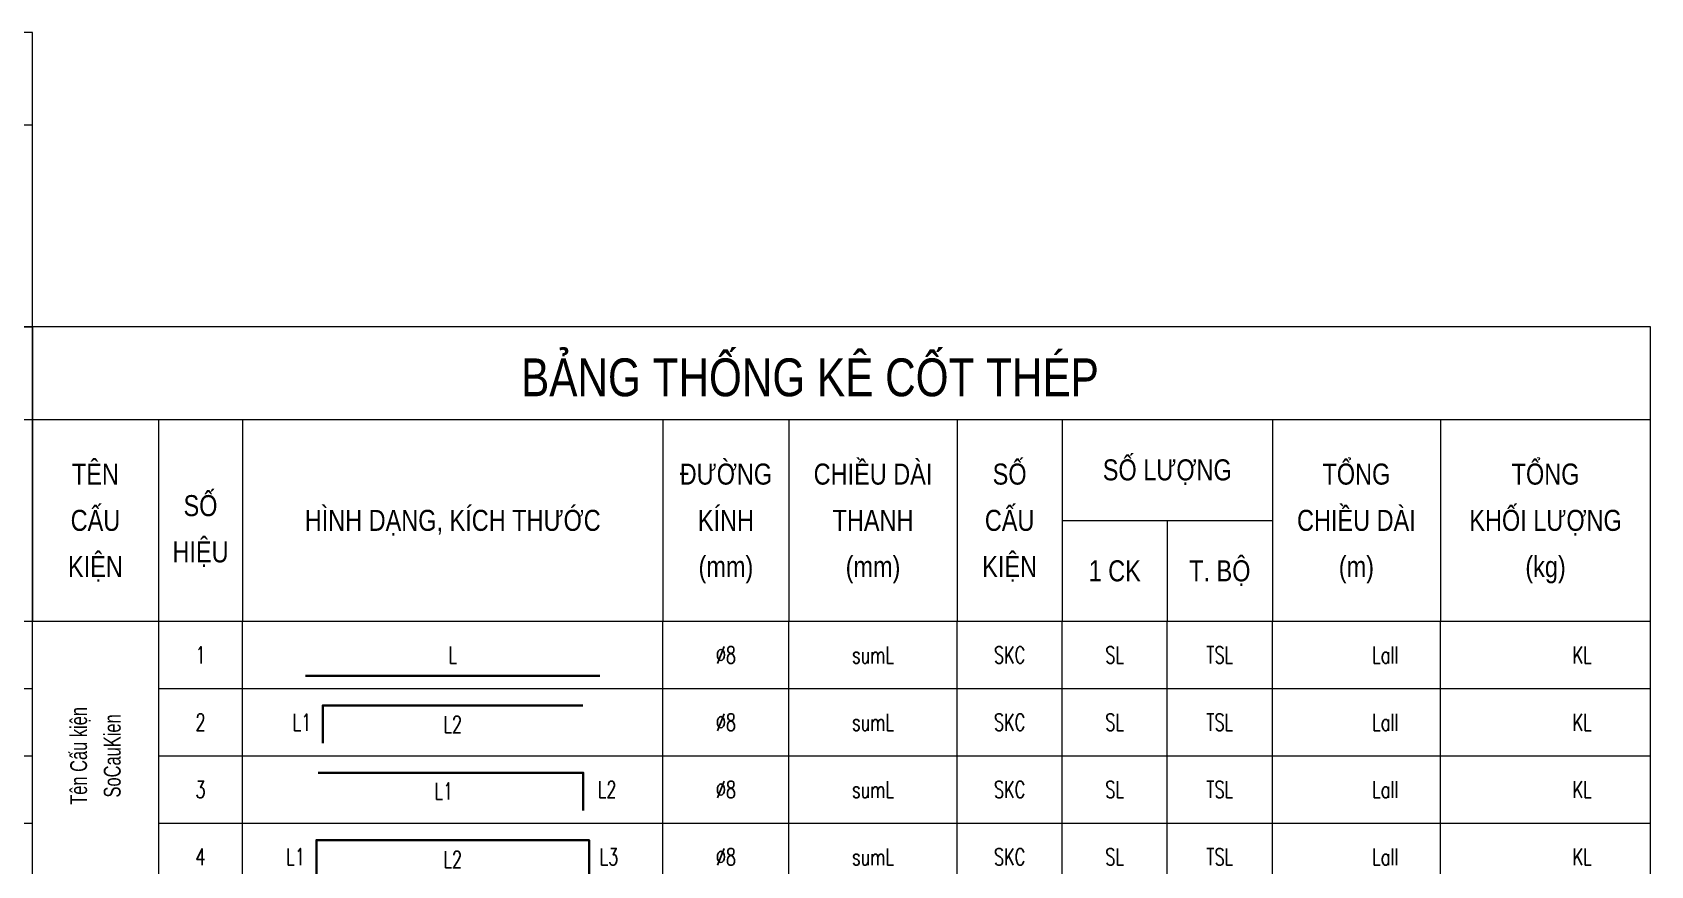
# Model space of a CAD drawing. Header units: millimetres. Extents: x -16234 to 41958, y -634 to 22853.
# Drawn here: x 19809.4 to 20001.9, y 6017.9 to 6117 of the extents above; entities that cross this region are included whole.
import ezdxf
from ezdxf.enums import TextEntityAlignment as Align

# ---------------------------------------------------------------- set-up
doc = ezdxf.new("R2010")
doc.units = ezdxf.units.MM
for name, color, linetype, lineweight in [('DCE_BaoBeTong', 11, 'Continuous', 20), ('Dce_text', 2, 'Continuous', 30), ('DCE_ThepChu', 1, 'Continuous', 35)]:
    doc.layers.add(name, color=color, linetype=linetype, lineweight=lineweight)
doc.styles.add('Dce_Text', font='simplex.shx', dxfattribs={"width": 0.8, "bigfont": 'vtxt.shx'})
doc.styles.add('Dce_Text2', font='arial.ttf', dxfattribs={"width": 0.8})

# ---------------------------------------------------------------- blocks, each defined once
blk = doc.blocks.new('TK3')
at = {"layer": 'DCE_BaoBeTong'}
for p, q in [((0, -8), (0, 0)), ((25, -8), (25, 0)), ((75, -8), (75, 0)), ((90, -8), (90, 0)), ((110, -8), (110, 0)), ((122.5, -8), (122.5, 0)), ((135, -8), (135, 0)), ((147.5, -8), (147.5, 0)), ((167.5, -8), (167.5, 0))]:
    blk.add_line(p, q, dxfattribs=at)
for points in [[(15, -8), (25, -8), (75, -8), (90, -8), (122.5, -8), (135, -8), (147.5, -8), (167.5, -8), (192.5, -8), (192.5, 0)], [(15, 0), (15, -8)]]:
    blk.add_lwpolyline(points, dxfattribs=at)
at = {"layer": 'DCE_ThepChu'}
blk.add_lwpolyline([(65.52, -6.5), (65.52, -2), (33.99, -2)], dxfattribs=at)
at = {"layer": 'DCE_BaoBeTong', "color": 2, "style": 'Dce_Text', "width": 0.7}
blk.add_attdef('TSL', text='', height=2, dxfattribs=at).set_placement((141.25, -4), align=Align.MIDDLE_CENTER)
at = {"layer": 'Dce_text', "color": 2, "style": 'Dce_Text', "width": 0.7, "flags": 4}
for tag, p in [('SH', (20, -4)), ('L1', (48.94, -4.19)), ('DK', (82.5, -4)), ('sumL', (100, -4)), ('SKC', (116.25, -4)), ('SL', (128.75, -4))]:
    blk.add_attdef(tag, text='', height=2, dxfattribs=at).set_placement(p, align=Align.MIDDLE_CENTER)
blk.add_attdef('L2', text='', height=2, dxfattribs=at).set_placement((67.26, -4), align=Align.MIDDLE_LEFT)
for tag, p in [('Lall', (162.5, -4)), ('KL', (185.5, -4))]:
    blk.add_attdef(tag, text='', height=2, dxfattribs=at).set_placement(p, align=Align.MIDDLE_RIGHT)
blk = doc.blocks.new('TK4')
at = {"layer": 'DCE_BaoBeTong'}
for p, q in [((0, -8), (0, 0)), ((25, -8), (25, 0)), ((75, -8), (75, 0)), ((90, -8), (90, 0)), ((110, -8), (110, 0)), ((122.5, -8), (122.5, 0)), ((135, -8), (135, 0)), ((147.5, -8), (147.5, 0)), ((167.5, -8), (167.5, 0))]:
    blk.add_line(p, q, dxfattribs=at)
for points in [[(15, -8), (25, -8), (75, -8), (90, -8), (122.5, -8), (135, -8), (147.5, -8), (167.5, -8), (192.5, -8), (192.5, 0)], [(15, 0), (15, -8)]]:
    blk.add_lwpolyline(points, dxfattribs=at)
at = {"layer": 'DCE_ThepChu'}
blk.add_lwpolyline([(33.78, -6.5), (33.78, -2), (66.22, -2), (66.22, -6.5)], dxfattribs=at)
at = {"layer": 'Dce_text', "color": 2, "style": 'Dce_Text', "width": 0.7, "flags": 4}
for tag, p in [('SH', (20, -4)), ('L2', (50, -4.32)), ('DK', (82.5, -4)), ('sumL', (100, -4)), ('SKC', (116.25, -4)), ('SL', (128.75, -4))]:
    blk.add_attdef(tag, text='', height=2, dxfattribs=at).set_placement(p, align=Align.MIDDLE_CENTER)
for tag, p in [('L1', (32.43, -4)), ('Lall', (162.5, -4)), ('KL', (185.5, -4))]:
    blk.add_attdef(tag, text='', height=2, dxfattribs=at).set_placement(p, align=Align.MIDDLE_RIGHT)
blk.add_attdef('L3', text='', height=2, dxfattribs=at).set_placement((67.48, -4), align=Align.MIDDLE_LEFT)
at = {"layer": 'Dce_text', "color": 2, "style": 'Dce_Text', "width": 0.7}
blk.add_attdef('TSL', text='', height=2, dxfattribs=at).set_placement((141.25, -4), align=Align.MIDDLE_CENTER)
blk = doc.blocks.new('TKTitle')
at = {"layer": 'DCE_BaoBeTong'}
for p, q in [((15, -11), (15, -35)), ((25, -11), (25, -35)), ((75, -11), (75, -35)), ((90, -11), (90, -35)), ((110, -11), (110, -35)), ((122.5, -11), (122.5, -35)), ((147.5, -11), (147.5, -35)), ((167.5, -11), (167.5, -35)), ((122.5, -23), (147.5, -23)), ((135, -23), (135, -35))]:
    blk.add_line(p, q, dxfattribs=at)
for points in [[(0, 0), (0, -11), (0, -35), (15, -35), (25, -35), (75, -35), (90, -35), (122.5, -35), (135, -35), (147.5, -35), (167.5, -35), (192.5, -35), (192.5, -11), (192.5, 0), (0, 0)], [(0, -11), (15, -11), (25, -11), (75, -11), (90, -11), (122.5, -11), (147.5, -11), (167.5, -11), (192.5, -11)]]:
    blk.add_lwpolyline(points, dxfattribs=at)
at = {"style": 'Dce_Text2', "width": 0.8}
for s, height, p in [('BẢNG THỐNG KÊ CỐT THÉP', 4.5, (92.5, -6)), ('SỐ LƯỢNG', 2.5, (135, -17)), ('TÊN', 2.5, (7.5, -17.5)), ('ĐƯỜNG', 2.5, (82.5, -17.5)), ('CHIỀU DÀI', 2.5, (100, -17.5)), ('SỐ', 2.5, (116.25, -17.5)), ('TỔNG', 2.5, (157.5, -17.5)), ('TỔNG', 2.5, (180, -17.5)), ('SỐ', 2.5, (20, -21.25)), ('CẤU', 2.5, (7.5, -23)), ('HÌNH DẠNG, KÍCH THƯỚC', 2.5, (50, -23)), ('KÍNH', 2.5, (82.5, -23)), ('CẤU', 2.5, (116.25, -23)), ('CHIỀU DÀI', 2.5, (157.5, -23)), ('KHỐI LƯỢNG', 2.5, (180, -23)), ('THANH', 2.5, (100, -23)), ('HIỆU', 2.5, (20, -26.75)), ('KIỆN', 2.5, (7.5, -28.5)), ('KIỆN', 2.5, (116.25, -28.5)), ('(mm)', 2.5, (82.5, -28.5)), ('(mm)', 2.5, (100, -28.5)), ('1 CK', 2.5, (128.75, -29)), ('T. BỘ', 2.5, (141.25, -29)), ('(m)', 2.5, (157.5, -28.5)), ('(kg)', 2.5, (180, -28.5))]:
    blk.add_text(s, height=height, dxfattribs=at).set_placement(p, align=Align.MIDDLE_CENTER)
blk = doc.blocks.new('TK2')
at = {"layer": 'DCE_BaoBeTong'}
for p, q in [((0, -8), (0, 0)), ((25, -8), (25, 0)), ((75, -8), (75, 0)), ((90, -8), (90, 0)), ((110, -8), (110, 0)), ((122.5, -8), (122.5, 0)), ((135, -8), (135, 0)), ((147.5, -8), (147.5, 0)), ((167.5, -8), (167.5, 0))]:
    blk.add_line(p, q, dxfattribs=at)
for points in [[(15, -8), (25, -8), (75, -8), (90, -8), (122.5, -8), (135, -8), (147.5, -8), (167.5, -8), (192.5, -8), (192.5, 0)], [(15, 0), (15, -8)]]:
    blk.add_lwpolyline(points, dxfattribs=at)
at = {"layer": 'DCE_ThepChu'}
blk.add_lwpolyline([(34.55, -6.5), (34.55, -2), (65.49, -2)], dxfattribs=at)
at = {"layer": 'Dce_text', "color": 2, "style": 'Dce_Text', "width": 0.7, "flags": 4}
for tag, p in [('SH', (20, -4)), ('L2', (50, -4.26)), ('DK', (82.5, -4)), ('sumL', (100, -4)), ('SKC', (116.25, -4)), ('SL', (128.75, -4))]:
    blk.add_attdef(tag, text='', height=2, dxfattribs=at).set_placement(p, align=Align.MIDDLE_CENTER)
for tag, p in [('L1', (33.18, -4)), ('Lall', (162.5, -4)), ('KL', (185.5, -4))]:
    blk.add_attdef(tag, text='', height=2, dxfattribs=at).set_placement(p, align=Align.MIDDLE_RIGHT)
at = {"layer": 'Dce_text', "color": 2, "style": 'Dce_Text', "width": 0.7}
blk.add_attdef('TSL', text='', height=2, dxfattribs=at).set_placement((141.25, -4), align=Align.MIDDLE_CENTER)
blk = doc.blocks.new('TK1')
at = {"layer": 'DCE_BaoBeTong'}
for p, q in [((0, -8), (0, 0)), ((25, -8), (25, 0)), ((75, -8), (75, 0)), ((90, -8), (90, 0)), ((110, -8), (110, 0)), ((122.5, -8), (122.5, 0)), ((135, -8), (135, 0)), ((147.5, -8), (147.5, 0)), ((167.5, -8), (167.5, 0))]:
    blk.add_line(p, q, dxfattribs=at)
for points in [[(15, -8), (25, -8), (75, -8), (90, -8), (122.5, -8), (135, -8), (147.5, -8), (167.5, -8), (192.5, -8), (192.5, 0)], [(15, 0), (15, -8)]]:
    blk.add_lwpolyline(points, dxfattribs=at)
at = {"layer": 'DCE_ThepChu'}
blk.add_lwpolyline([(32.5, -6.5), (67.5, -6.5)], dxfattribs=at)
at = {"layer": 'Dce_text', "color": 2, "style": 'Dce_Text', "width": 0.7, "flags": 4}
for tag, p in [('SH', (20, -4)), ('L', (50, -4)), ('DK', (82.5, -4)), ('sumL', (100, -4)), ('SKC', (116.25, -4)), ('SL', (128.75, -4))]:
    blk.add_attdef(tag, text='', height=2, dxfattribs=at).set_placement(p, align=Align.MIDDLE_CENTER)
at = {"layer": 'Dce_text', "color": 2, "style": 'Dce_Text', "width": 0.7}
blk.add_attdef('TSL', text='', height=2, dxfattribs=at).set_placement((141.25, -4), align=Align.MIDDLE_CENTER)
at = {"layer": 'Dce_text', "color": 2, "style": 'Dce_Text', "width": 0.7, "flags": 4}
for tag, p in [('Lall', (162.5, -4)), ('KL', (185.5, -4))]:
    blk.add_attdef(tag, text='', height=2, dxfattribs=at).set_placement(p, align=Align.MIDDLE_RIGHT)
blk = doc.blocks.new('TenCauKien')
at = {"layer": 'Dce_text', "style": 'Dce_Text2', "width": 0.7}
for tag, p in [('TENCAUKIEN', (-2, 0)), ('SOCAUKIEN', (2, 0))]:
    blk.add_attdef(tag, text='', height=2, rotation=90, dxfattribs=at).set_placement(p, align=Align.MIDDLE_CENTER)
blk = doc.blocks.new('TKTitleE')
at = {"layer": 'DCE_BaoBeTong'}
for p, q in [((15, -11), (15, -35)), ((25, -11), (25, -35)), ((75, -11), (75, -35)), ((90, -11), (90, -35)), ((110, -11), (110, -35)), ((122.5, -11), (122.5, -35)), ((147.5, -11), (147.5, -35)), ((167.5, -11), (167.5, -35)), ((122.5, -23), (147.5, -23)), ((135, -23), (135, -35))]:
    blk.add_line(p, q, dxfattribs=at)
for points in [[(0, 0), (0, -11), (0, -35), (15, -35), (25, -35), (75, -35), (90, -35), (122.5, -35), (135, -35), (147.5, -35), (167.5, -35), (192.5, -35), (192.5, -11), (192.5, 0), (0, 0)], [(0, -11), (15, -11), (25, -11), (75, -11), (90, -11), (122.5, -11), (147.5, -11), (167.5, -11), (192.5, -11)]]:
    blk.add_lwpolyline(points, dxfattribs=at)
at = {"style": 'Dce_Text2'}
for s, height, width, p in [('SUMMARY QUANTITY REBAR', 4.5, 0.8, (96.25, -5.5)), ('NUMBER', 2.5, 0.65, (116.25, -17.5)), ('N.O', 2.5, 0.8, (135, -17)), ('TOTAL', 2.5, 0.8, (157.5, -17.5)), ('TOTAL', 2.5, 0.8, (180, -17.5)), ('BAR', 2.5, 0.8, (20, -21.25)), ('DIAMETER', 2.5, 0.65, (82.5, -21.25)), ('LENGTH', 2.5, 0.8, (100, -21.25)), ('HOST', 2.5, 0.8, (7.5, -24)), ('SHAPE', 2.5, 0.8, (50, -23)), ('OF', 2.5, 0.8, (116.25, -23)), ('LENGTH', 2.5, 0.8, (157.5, -23)), ('WEIGHT', 2.5, 0.8, (180, -23)), ('1', 2.5, 0.8, (128.75, -25.89)), ('SUB', 2.5, 0.8, (141.25, -25.89)), ('MARK', 2.5, 0.8, (20, -26.75)), ('(mm)', 2.5, 0.8, (82.5, -26.75)), ('(mm)', 2.5, 0.8, (100, -26.75)), ('ELEMENT', 2.5, 0.65, (116.25, -28.5)), ('(m)', 2.5, 0.8, (157.5, -28.5)), ('(kg)', 2.5, 0.8, (180, -28.5)), ('ELEMENT', 2.5, 0.65, (128.75, -31.17)), ('TOTAL', 2.5, 0.8, (141.25, -31.17))]:
    blk.add_text(s, height=height, dxfattribs=dict(at, width=width)).set_placement(p, align=Align.MIDDLE_CENTER)
blk = doc.blocks.new('Block_ALL')
for name, p in [('TKTitleE', (19616.95, 6116.96)), ('TKTitle', (19616.95, 6081.96)), ('TKTitle', (19809.45, 6081.96))]:
    blk.add_blockref(name, p)
ref = blk.add_blockref('TK1', (19616.95, 6046.96))
ref.add_attrib('KL', 'KL', dxfattribs={"layer": 'Dce_text', "color": 2, "height": 2, "style": 'Dce_Text', "width": 0.7}).set_placement((19802.45, 6042.96), align=Align.MIDDLE_RIGHT)
ref.add_attrib('Lall', 'Lall', dxfattribs={"layer": 'Dce_text', "color": 2, "height": 2, "style": 'Dce_Text', "width": 0.7}).set_placement((19779.45, 6042.96), align=Align.MIDDLE_RIGHT)
ref.add_attrib('SKC', 'SKC', dxfattribs={"layer": 'Dce_text', "color": 2, "height": 2, "style": 'Dce_Text', "width": 0.7}).set_placement((19733.2, 6042.96), align=Align.MIDDLE_CENTER)
ref.add_attrib('SL', 'SL', dxfattribs={"layer": 'Dce_text', "color": 2, "height": 2, "style": 'Dce_Text', "width": 0.7}).set_placement((19745.7, 6042.96), align=Align.MIDDLE_CENTER)
ref.add_attrib('sumL', 'sumL', dxfattribs={"layer": 'Dce_text', "color": 2, "height": 2, "style": 'Dce_Text', "width": 0.7}).set_placement((19716.95, 6042.96), align=Align.MIDDLE_CENTER)
ref.add_attrib('DK', '%%C8', dxfattribs={"layer": 'Dce_text', "color": 2, "height": 2, "style": 'Dce_Text', "width": 0.7}).set_placement((19699.45, 6042.96), align=Align.MIDDLE_CENTER)
ref.add_attrib('L', 'L', dxfattribs={"layer": 'Dce_text', "color": 2, "height": 2, "style": 'Dce_Text', "width": 0.7}).set_placement((19666.95, 6042.96), align=Align.MIDDLE_CENTER)
ref.add_attrib('SH', 'SH', dxfattribs={"layer": 'Dce_text', "color": 2, "height": 2, "style": 'Dce_Text', "width": 0.7}).set_placement((19636.95, 6042.96), align=Align.MIDDLE_CENTER)
ref.add_attrib('TSL', 'TSL', dxfattribs={"layer": 'Dce_text', "color": 2, "height": 2, "style": 'Dce_Text', "width": 0.7}).set_placement((19758.2, 6042.96), align=Align.MIDDLE_CENTER)
ref = blk.add_blockref('TK1', (19809.45, 6046.96))
ref.add_attrib('KL', 'KL', dxfattribs={"layer": 'Dce_text', "color": 2, "height": 2, "style": 'Dce_Text', "width": 0.7}).set_placement((19994.95, 6042.96), align=Align.MIDDLE_RIGHT)
ref.add_attrib('Lall', 'Lall', dxfattribs={"layer": 'Dce_text', "color": 2, "height": 2, "style": 'Dce_Text', "width": 0.7}).set_placement((19971.95, 6042.96), align=Align.MIDDLE_RIGHT)
ref.add_attrib('SKC', 'SKC', dxfattribs={"layer": 'Dce_text', "color": 2, "height": 2, "style": 'Dce_Text', "width": 0.7}).set_placement((19925.7, 6042.96), align=Align.MIDDLE_CENTER)
ref.add_attrib('SL', 'SL', dxfattribs={"layer": 'Dce_text', "color": 2, "height": 2, "style": 'Dce_Text', "width": 0.7}).set_placement((19938.2, 6042.96), align=Align.MIDDLE_CENTER)
ref.add_attrib('sumL', 'sumL', dxfattribs={"layer": 'Dce_text', "color": 2, "height": 2, "style": 'Dce_Text', "width": 0.7}).set_placement((19909.45, 6042.96), align=Align.MIDDLE_CENTER)
ref.add_attrib('DK', 'Ø8', dxfattribs={"layer": 'Dce_text', "color": 2, "height": 2, "style": 'Dce_Text', "width": 0.7}).set_placement((19891.95, 6042.96), align=Align.MIDDLE_CENTER)
ref.add_attrib('L', 'L', dxfattribs={"layer": 'Dce_text', "color": 2, "height": 2, "style": 'Dce_Text', "width": 0.7}).set_placement((19859.45, 6042.96), align=Align.MIDDLE_CENTER)
ref.add_attrib('SH', '1', dxfattribs={"layer": 'Dce_text', "color": 2, "height": 2, "style": 'Dce_Text', "width": 0.7}).set_placement((19829.45, 6042.96), align=Align.MIDDLE_CENTER)
ref.add_attrib('TSL', 'TSL', dxfattribs={"layer": 'Dce_text', "color": 2, "height": 2, "style": 'Dce_Text', "width": 0.7}).set_placement((19950.7, 6042.96), align=Align.MIDDLE_CENTER)
ref = blk.add_blockref('TK2', (19616.95, 6038.96))
ref.add_attrib('SH', 'SH', dxfattribs={"layer": 'Dce_text', "color": 2, "height": 2, "style": 'Dce_Text', "width": 0.7}).set_placement((19636.95, 6034.96), align=Align.MIDDLE_CENTER)
ref.add_attrib('L2', 'L2', dxfattribs={"layer": 'Dce_text', "color": 2, "height": 2, "style": 'Dce_Text', "width": 0.7}).set_placement((19666.95, 6034.7), align=Align.MIDDLE_CENTER)
ref.add_attrib('L1', 'L1', dxfattribs={"layer": 'Dce_text', "color": 2, "height": 2, "style": 'Dce_Text', "width": 0.7}).set_placement((19650.13, 6034.96), align=Align.MIDDLE_RIGHT)
ref.add_attrib('DK', 'Ø8', dxfattribs={"layer": 'Dce_text', "color": 2, "height": 2, "style": 'Dce_Text', "width": 0.7}).set_placement((19699.45, 6034.96), align=Align.MIDDLE_CENTER)
ref.add_attrib('sumL', 'sumL', dxfattribs={"layer": 'Dce_text', "color": 2, "height": 2, "style": 'Dce_Text', "width": 0.7}).set_placement((19716.95, 6034.96), align=Align.MIDDLE_CENTER)
ref.add_attrib('SL', 'SL', dxfattribs={"layer": 'Dce_text', "color": 2, "height": 2, "style": 'Dce_Text', "width": 0.7}).set_placement((19745.7, 6034.96), align=Align.MIDDLE_CENTER)
ref.add_attrib('SKC', 'SKC', dxfattribs={"layer": 'Dce_text', "color": 2, "height": 2, "style": 'Dce_Text', "width": 0.7}).set_placement((19733.2, 6034.96), align=Align.MIDDLE_CENTER)
ref.add_attrib('Lall', 'Lall', dxfattribs={"layer": 'Dce_text', "color": 2, "height": 2, "style": 'Dce_Text', "width": 0.7}).set_placement((19779.45, 6034.96), align=Align.MIDDLE_RIGHT)
ref.add_attrib('KL', 'KL', dxfattribs={"layer": 'Dce_text', "color": 2, "height": 2, "style": 'Dce_Text', "width": 0.7}).set_placement((19802.45, 6034.96), align=Align.MIDDLE_RIGHT)
ref.add_attrib('TSL', 'TSL', dxfattribs={"layer": 'Dce_text', "color": 2, "height": 2, "style": 'Dce_Text', "width": 0.7}).set_placement((19758.2, 6034.96), align=Align.MIDDLE_CENTER)
ref = blk.add_blockref('TK2', (19809.45, 6038.96))
ref.add_attrib('SH', '2', dxfattribs={"layer": 'Dce_text', "color": 2, "height": 2, "style": 'Dce_Text', "width": 0.7}).set_placement((19829.45, 6034.96), align=Align.MIDDLE_CENTER)
ref.add_attrib('L2', 'L2', dxfattribs={"layer": 'Dce_text', "color": 2, "height": 2, "style": 'Dce_Text', "width": 0.7}).set_placement((19859.45, 6034.7), align=Align.MIDDLE_CENTER)
ref.add_attrib('L1', 'L1', dxfattribs={"layer": 'Dce_text', "color": 2, "height": 2, "style": 'Dce_Text', "width": 0.7}).set_placement((19842.63, 6034.96), align=Align.MIDDLE_RIGHT)
ref.add_attrib('DK', 'Ø8', dxfattribs={"layer": 'Dce_text', "color": 2, "height": 2, "style": 'Dce_Text', "width": 0.7}).set_placement((19891.95, 6034.96), align=Align.MIDDLE_CENTER)
ref.add_attrib('sumL', 'sumL', dxfattribs={"layer": 'Dce_text', "color": 2, "height": 2, "style": 'Dce_Text', "width": 0.7}).set_placement((19909.45, 6034.96), align=Align.MIDDLE_CENTER)
ref.add_attrib('SL', 'SL', dxfattribs={"layer": 'Dce_text', "color": 2, "height": 2, "style": 'Dce_Text', "width": 0.7}).set_placement((19938.2, 6034.96), align=Align.MIDDLE_CENTER)
ref.add_attrib('SKC', 'SKC', dxfattribs={"layer": 'Dce_text', "color": 2, "height": 2, "style": 'Dce_Text', "width": 0.7}).set_placement((19925.7, 6034.96), align=Align.MIDDLE_CENTER)
ref.add_attrib('Lall', 'Lall', dxfattribs={"layer": 'Dce_text', "color": 2, "height": 2, "style": 'Dce_Text', "width": 0.7}).set_placement((19971.95, 6034.96), align=Align.MIDDLE_RIGHT)
ref.add_attrib('KL', 'KL', dxfattribs={"layer": 'Dce_text', "color": 2, "height": 2, "style": 'Dce_Text', "width": 0.7}).set_placement((19994.95, 6034.96), align=Align.MIDDLE_RIGHT)
ref.add_attrib('TSL', 'TSL', dxfattribs={"layer": 'Dce_text', "color": 2, "height": 2, "style": 'Dce_Text', "width": 0.7}).set_placement((19950.7, 6034.96), align=Align.MIDDLE_CENTER)
blk.add_blockref('TenCauKien', (19816.95, 6030.96)).add_auto_attribs({'SOCAUKIEN': 'SoCauKien', 'TENCAUKIEN': 'Tên Cấu kiện'})
ref = blk.add_blockref('TK3', (19616.95, 6030.96))
ref.add_attrib('SH', 'SH', dxfattribs={"layer": 'Dce_text', "color": 2, "height": 2, "style": 'Dce_Text', "width": 0.7}).set_placement((19636.95, 6026.96), align=Align.MIDDLE_CENTER)
ref.add_attrib('L1', 'L1', dxfattribs={"layer": 'Dce_text', "color": 2, "height": 2, "style": 'Dce_Text', "width": 0.7}).set_placement((19665.89, 6026.77), align=Align.MIDDLE_CENTER)
ref.add_attrib('L2', 'L2', dxfattribs={"layer": 'Dce_text', "color": 2, "height": 2, "style": 'Dce_Text', "width": 0.7}).set_placement((19684.21, 6026.96), align=Align.MIDDLE_LEFT)
ref.add_attrib('DK', 'Ø8', dxfattribs={"layer": 'Dce_text', "color": 2, "height": 2, "style": 'Dce_Text', "width": 0.7}).set_placement((19699.45, 6026.96), align=Align.MIDDLE_CENTER)
ref.add_attrib('sumL', 'sumL', dxfattribs={"layer": 'Dce_text', "color": 2, "height": 2, "style": 'Dce_Text', "width": 0.7}).set_placement((19716.95, 6026.96), align=Align.MIDDLE_CENTER)
ref.add_attrib('SL', 'SL', dxfattribs={"layer": 'Dce_text', "color": 2, "height": 2, "style": 'Dce_Text', "width": 0.7}).set_placement((19745.7, 6026.96), align=Align.MIDDLE_CENTER)
ref.add_attrib('SKC', 'SKC', dxfattribs={"layer": 'Dce_text', "color": 2, "height": 2, "style": 'Dce_Text', "width": 0.7}).set_placement((19733.2, 6026.96), align=Align.MIDDLE_CENTER)
ref.add_attrib('Lall', 'Lall', dxfattribs={"layer": 'Dce_text', "color": 2, "height": 2, "style": 'Dce_Text', "width": 0.7}).set_placement((19779.45, 6026.96), align=Align.MIDDLE_RIGHT)
ref.add_attrib('KL', 'KL', dxfattribs={"layer": 'Dce_text', "color": 2, "height": 2, "style": 'Dce_Text', "width": 0.7}).set_placement((19802.45, 6026.96), align=Align.MIDDLE_RIGHT)
ref.add_attrib('TSL', 'TSL', dxfattribs={"layer": 'DCE_BaoBeTong', "color": 2, "height": 2, "style": 'Dce_Text', "width": 0.7}).set_placement((19758.2, 6026.96), align=Align.MIDDLE_CENTER)
ref = blk.add_blockref('TK3', (19809.45, 6030.96))
ref.add_attrib('SH', '3', dxfattribs={"layer": 'Dce_text', "color": 2, "height": 2, "style": 'Dce_Text', "width": 0.7}).set_placement((19829.45, 6026.96), align=Align.MIDDLE_CENTER)
ref.add_attrib('L1', 'L1', dxfattribs={"layer": 'Dce_text', "color": 2, "height": 2, "style": 'Dce_Text', "width": 0.7}).set_placement((19858.39, 6026.77), align=Align.MIDDLE_CENTER)
ref.add_attrib('L2', 'L2', dxfattribs={"layer": 'Dce_text', "color": 2, "height": 2, "style": 'Dce_Text', "width": 0.7}).set_placement((19876.71, 6026.96), align=Align.MIDDLE_LEFT)
ref.add_attrib('DK', 'Ø8', dxfattribs={"layer": 'Dce_text', "color": 2, "height": 2, "style": 'Dce_Text', "width": 0.7}).set_placement((19891.95, 6026.96), align=Align.MIDDLE_CENTER)
ref.add_attrib('sumL', 'sumL', dxfattribs={"layer": 'Dce_text', "color": 2, "height": 2, "style": 'Dce_Text', "width": 0.7}).set_placement((19909.45, 6026.96), align=Align.MIDDLE_CENTER)
ref.add_attrib('SL', 'SL', dxfattribs={"layer": 'Dce_text', "color": 2, "height": 2, "style": 'Dce_Text', "width": 0.7}).set_placement((19938.2, 6026.96), align=Align.MIDDLE_CENTER)
ref.add_attrib('SKC', 'SKC', dxfattribs={"layer": 'Dce_text', "color": 2, "height": 2, "style": 'Dce_Text', "width": 0.7}).set_placement((19925.7, 6026.96), align=Align.MIDDLE_CENTER)
ref.add_attrib('Lall', 'Lall', dxfattribs={"layer": 'Dce_text', "color": 2, "height": 2, "style": 'Dce_Text', "width": 0.7}).set_placement((19971.95, 6026.96), align=Align.MIDDLE_RIGHT)
ref.add_attrib('KL', 'KL', dxfattribs={"layer": 'Dce_text', "color": 2, "height": 2, "style": 'Dce_Text', "width": 0.7}).set_placement((19994.95, 6026.96), align=Align.MIDDLE_RIGHT)
ref.add_attrib('TSL', 'TSL', dxfattribs={"layer": 'DCE_BaoBeTong', "color": 2, "height": 2, "style": 'Dce_Text', "width": 0.7}).set_placement((19950.7, 6026.96), align=Align.MIDDLE_CENTER)
ref = blk.add_blockref('TK4', (19616.95, 6022.96))
ref.add_attrib('SH', 'SH', dxfattribs={"layer": 'Dce_text', "color": 2, "height": 2, "style": 'Dce_Text', "width": 0.7}).set_placement((19636.95, 6018.96), align=Align.MIDDLE_CENTER)
ref.add_attrib('L2', 'L2', dxfattribs={"layer": 'Dce_text', "color": 2, "height": 2, "style": 'Dce_Text', "width": 0.7}).set_placement((19666.95, 6018.64), align=Align.MIDDLE_CENTER)
ref.add_attrib('L1', 'L1', dxfattribs={"layer": 'Dce_text', "color": 2, "height": 2, "style": 'Dce_Text', "width": 0.7}).set_placement((19649.37, 6018.96), align=Align.MIDDLE_RIGHT)
ref.add_attrib('L3', 'L3', dxfattribs={"layer": 'Dce_text', "color": 2, "height": 2, "style": 'Dce_Text', "width": 0.7}).set_placement((19684.43, 6018.96), align=Align.MIDDLE_LEFT)
ref.add_attrib('DK', 'Ø8', dxfattribs={"layer": 'Dce_text', "color": 2, "height": 2, "style": 'Dce_Text', "width": 0.7}).set_placement((19699.45, 6018.96), align=Align.MIDDLE_CENTER)
ref.add_attrib('sumL', 'sumL', dxfattribs={"layer": 'Dce_text', "color": 2, "height": 2, "style": 'Dce_Text', "width": 0.7}).set_placement((19716.95, 6018.96), align=Align.MIDDLE_CENTER)
ref.add_attrib('SL', 'SL', dxfattribs={"layer": 'Dce_text', "color": 2, "height": 2, "style": 'Dce_Text', "width": 0.7}).set_placement((19745.7, 6018.96), align=Align.MIDDLE_CENTER)
ref.add_attrib('SKC', 'SKC', dxfattribs={"layer": 'Dce_text', "color": 2, "height": 2, "style": 'Dce_Text', "width": 0.7}).set_placement((19733.2, 6018.96), align=Align.MIDDLE_CENTER)
ref.add_attrib('Lall', 'Lall', dxfattribs={"layer": 'Dce_text', "color": 2, "height": 2, "style": 'Dce_Text', "width": 0.7}).set_placement((19779.45, 6018.96), align=Align.MIDDLE_RIGHT)
ref.add_attrib('KL', 'KL', dxfattribs={"layer": 'Dce_text', "color": 2, "height": 2, "style": 'Dce_Text', "width": 0.7}).set_placement((19802.45, 6018.96), align=Align.MIDDLE_RIGHT)
ref.add_attrib('TSL', 'TSL', dxfattribs={"layer": 'Dce_text', "color": 2, "height": 2, "style": 'Dce_Text', "width": 0.7}).set_placement((19758.2, 6018.96), align=Align.MIDDLE_CENTER)
ref = blk.add_blockref('TK4', (19809.45, 6022.96))
ref.add_attrib('SH', '4', dxfattribs={"layer": 'Dce_text', "color": 2, "height": 2, "style": 'Dce_Text', "width": 0.7}).set_placement((19829.45, 6018.96), align=Align.MIDDLE_CENTER)
ref.add_attrib('L2', 'L2', dxfattribs={"layer": 'Dce_text', "color": 2, "height": 2, "style": 'Dce_Text', "width": 0.7}).set_placement((19859.45, 6018.64), align=Align.MIDDLE_CENTER)
ref.add_attrib('L1', 'L1', dxfattribs={"layer": 'Dce_text', "color": 2, "height": 2, "style": 'Dce_Text', "width": 0.7}).set_placement((19841.87, 6018.96), align=Align.MIDDLE_RIGHT)
ref.add_attrib('L3', 'L3', dxfattribs={"layer": 'Dce_text', "color": 2, "height": 2, "style": 'Dce_Text', "width": 0.7}).set_placement((19876.93, 6018.96), align=Align.MIDDLE_LEFT)
ref.add_attrib('DK', 'Ø8', dxfattribs={"layer": 'Dce_text', "color": 2, "height": 2, "style": 'Dce_Text', "width": 0.7}).set_placement((19891.95, 6018.96), align=Align.MIDDLE_CENTER)
ref.add_attrib('sumL', 'sumL', dxfattribs={"layer": 'Dce_text', "color": 2, "height": 2, "style": 'Dce_Text', "width": 0.7}).set_placement((19909.45, 6018.96), align=Align.MIDDLE_CENTER)
ref.add_attrib('SL', 'SL', dxfattribs={"layer": 'Dce_text', "color": 2, "height": 2, "style": 'Dce_Text', "width": 0.7}).set_placement((19938.2, 6018.96), align=Align.MIDDLE_CENTER)
ref.add_attrib('SKC', 'SKC', dxfattribs={"layer": 'Dce_text', "color": 2, "height": 2, "style": 'Dce_Text', "width": 0.7}).set_placement((19925.7, 6018.96), align=Align.MIDDLE_CENTER)
ref.add_attrib('Lall', 'Lall', dxfattribs={"layer": 'Dce_text', "color": 2, "height": 2, "style": 'Dce_Text', "width": 0.7}).set_placement((19971.95, 6018.96), align=Align.MIDDLE_RIGHT)
ref.add_attrib('KL', 'KL', dxfattribs={"layer": 'Dce_text', "color": 2, "height": 2, "style": 'Dce_Text', "width": 0.7}).set_placement((19994.95, 6018.96), align=Align.MIDDLE_RIGHT)
ref.add_attrib('TSL', 'TSL', dxfattribs={"layer": 'Dce_text', "color": 2, "height": 2, "style": 'Dce_Text', "width": 0.7}).set_placement((19950.7, 6018.96), align=Align.MIDDLE_CENTER)

msp = doc.modelspace()

# ---------------------------------------------------------------- block references
msp.add_blockref('Block_ALL', (0, 0))

doc.saveas('drawing.dxf')
